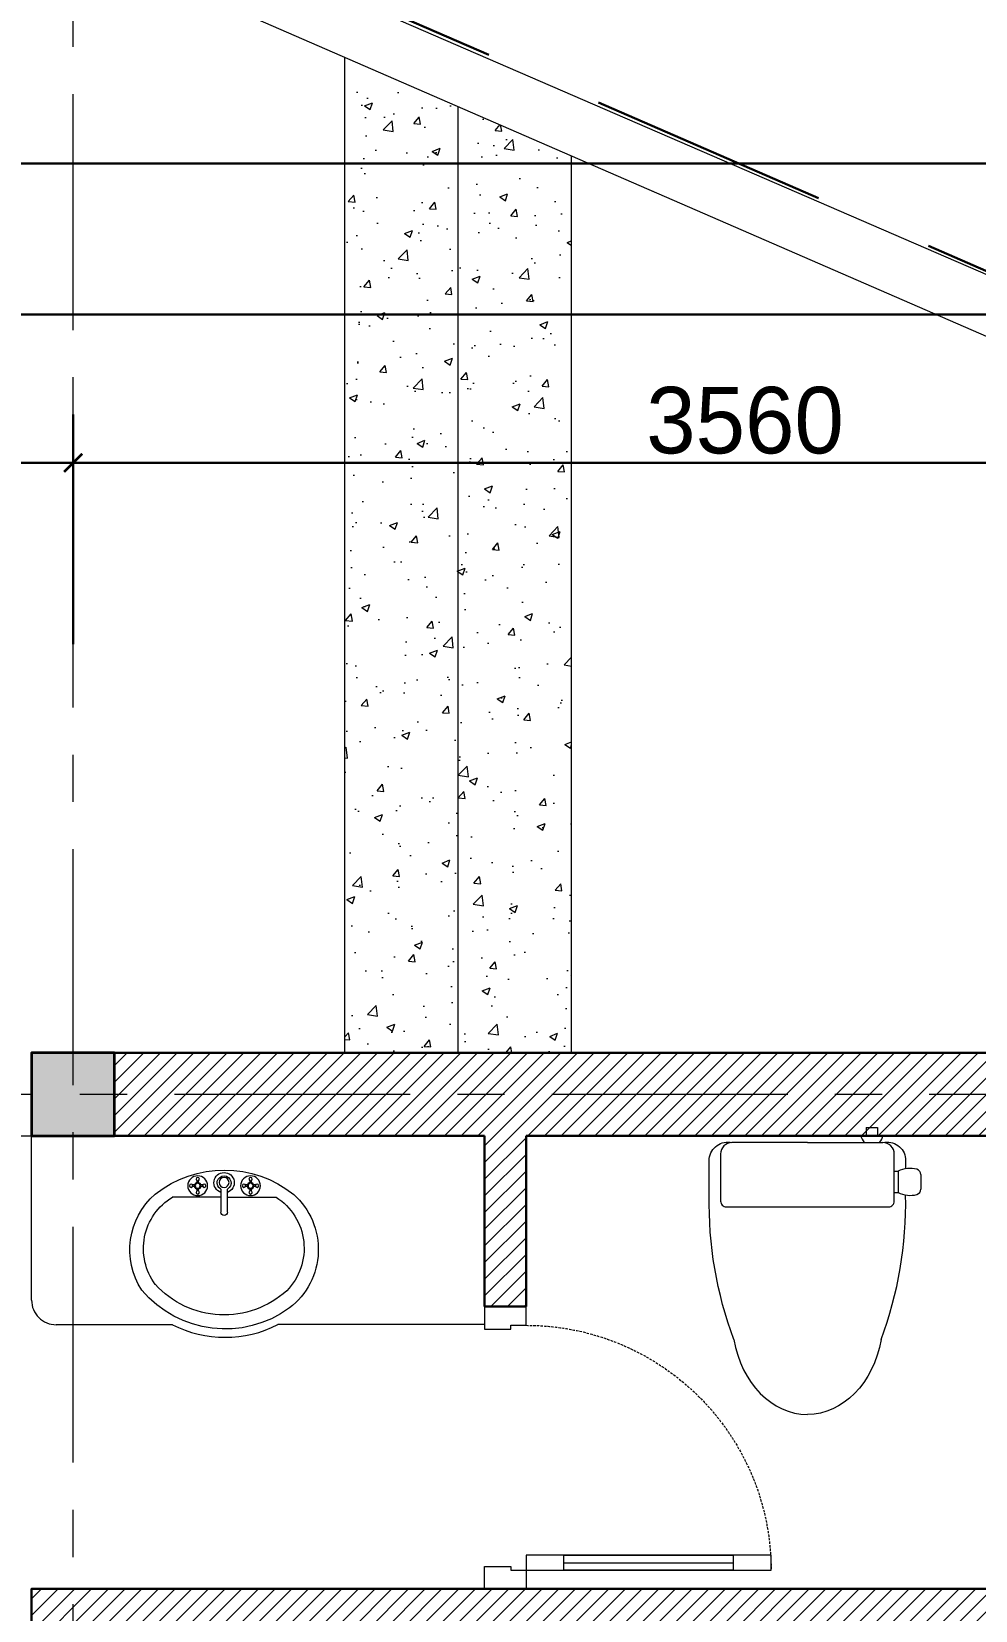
# Model space of a CAD drawing. Header units: millimetres. Extents: x 1832547 to 2001569, y -558009 to -417808.
# Drawn here: x 1894578 to 1897078, y -467462 to -463280 of the extents above; entities that cross this region are included whole.
import ezdxf

# ---------------------------------------------------------------- set-up
doc = ezdxf.new("R2010")
doc.units = ezdxf.units.MM
doc.header["$MEASUREMENT"] = 0
doc.linetypes.add('CENTER', pattern=[2, 1.25, -0.25, 0.25, -0.25])
doc.linetypes.add('HIDDEN', pattern=[9.525, 6.35, -3.175])
doc.layers.get('0').update_dxf_attribs({"linetype": 'CONTINUOUS'})
doc.layers.get('DEFPOINTS').update_dxf_attribs({"linetype": 'CONTINUOUS'})
for name, color, linetype, lineweight in [('CA-noi that', 19, 'CONTINUOUS', 9), ('CA. TUONG', 30, 'CONTINUOUS', 30), ('CA.cot', 2, 'CONTINUOUS', 35), ('CA.dim 08', 8, 'CONTINUOUS', 13), ('CA.noi that 15', 15, 'CONTINUOUS', 9), ('CA.thay 145', 145, 'CONTINUOUS', 18), ('CA.tim 67', 67, 'CENTER', 9), ('CA.vat lieu 08', 8, 'CONTINUOUS', 5), ('NKB-Fur', 25, 'CONTINUOUS', 9), ('NP-CỬA SỔ', 143, 'CONTINUOUS', 15)]:
    doc.layers.add(name, color=color, linetype=linetype, lineweight=lineweight)
doc.styles.get("Standard").update_dxf_attribs({"font": 'roman.shx'})
doc.dimstyles.new('CA 80', dxfattribs={"dimscale": 0.8, "dimtxt": 220, "dimasz": 60, "dimexe": 160, "dimexo": 0, "dimgap": 30, "dimtad": 1, "dimdec": 0, "dimrnd": 5, "dimzin": 0, "dimdsep": 46, "dimtxsty": 'Standard', "dimblk": 'ARCHTICK', "dimcen": 0.09, "dimdle": 160, "dimclrd": 256, "dimclre": 256, "dimclrt": 255, "dimadec": 0, "dimazin": 0, "dimtfac": 1, "dimtdec": 0, "dimtix": 1, "dimtmove": 2, "dimatfit": 3, "dimldrblk": 'DOT', "dimfxl": 600, "dimfxlon": 1, "dimtolj": 1, "dimtzin": 0, "dimarcsym": 0})

# ---------------------------------------------------------------- blocks, each defined once
blk = doc.blocks.new('A$Ce6ee8940')
at = {"layer": 'CA.noi that 15', "ltscale": 0.3}
for p, q in [((209.7, 546.4), (214.9, 546.4)), ((221.2, 552.7), (221.2, 558)), ((225.6, 558), (225.6, 552.7)), ((231.9, 546.4), (237.1, 546.4)), ((349.7, 546.4), (354.9, 546.4)), ((361.2, 552.7), (361.2, 558)), ((365.6, 558), (365.6, 552.7)), ((371.9, 546.4), (377.1, 546.4)), ((284.7, 514.1), (155.6, 514.1)), ((209.7, 542.1), (214.9, 542.1)), ((221.2, 530.5), (221.2, 535.8)), ((225.6, 535.8), (225.6, 530.5)), ((231.9, 542.1), (237.1, 542.1)), ((284.7, 474.3), (284.7, 535.5)), ((302.2, 535.5), (302.2, 474.3)), ((302.2, 514.1), (430.6, 514.1)), ((349.7, 542.1), (354.9, 542.1)), ((361.2, 530.5), (361.2, 535.8)), ((365.6, 535.8), (365.6, 530.5)), ((371.9, 542.1), (377.1, 542.1))]:
    blk.add_line(p, q, dxfattribs=at)
for centre, radius in [((223.4, 544.3), 26.2), ((205.9, 544.3), 4.37), ((223.4, 544.3), 8.75), ((223.4, 544.3), 6.56), ((223.4, 561.8), 4.37), ((240.9, 544.3), 4.37), ((293.4, 553), 13.1), ((363.4, 544.3), 26.2), ((345.9, 544.3), 4.37), ((363.4, 544.3), 8.75), ((363.4, 544.3), 6.56), ((363.4, 561.8), 4.37), ((380.9, 544.3), 4.37), ((223.4, 526.8), 4.38), ((363.4, 526.8), 4.38)]:
    blk.add_circle(centre, radius, dxfattribs=at)
for centre, radius, start, end in [((293, 293), 293, 51.3863, 128.8759), ((293.4, 552.3), 27, 288.9246, 251.0754), ((293.4, 551.9), 18.6, 298.0737, 241.9263), ((238.8, 375.5), 195, 131.6871, 232.5683), ((242.4, 378.8), 160.9, 122.6901, 224.3609), ((347.3, 377.9), 159.7, 323.6288, 58.5884), ((347.8, 374.4), 195.4, 327.0124, 49.0559), ((293.4, 474.3), 8.75, 180.005, 359.995), ((290.7, 453.2), 288.3, 233.7562, 320.0283), ((293.3, 448.2), 246.1, 227.6472, 317.9055)]:
    blk.add_arc(centre, radius, start, end, dxfattribs=at)
blk = doc.blocks.new('A$C69F42894')
at = {"layer": 'CA.noi that 15'}
for p, q in [((124.6, 560), (163.2, 560)), ((115.9, 500), (171.9, 500)), ((115.9, 490), (115.9, 500)), ((171.9, 490), (171.9, 500)), ((0, 415.6), (0, 445.4)), ((0, 445.4), (20, 445.4)), ((20, 401.1), (20, 460)), ((20, 401.1), (20, 460)), ((40, 260), (40, 460)), ((0, 415.6), (20, 415.6)), ((40, 260), (40, 60))]:
    blk.add_line(p, q, dxfattribs=at)
blk.add_lwpolyline([(561.4, 65.1, -0.095238), (179.5, 0), (82.3, 0, -0.448604), (40, 60, 0.414214), (70, 30), (195, 30, 0.414214), (210, 45), (210, 260), (210, 475, 0.414214), (195, 490), (70, 490, 0.414214), (40, 460, -0.448604), (82.3, 520), (108.3, 520)], format="xyb", dxfattribs=at)
for centre, radius, start, end in [((180, 532.3), 71.8, 165.5982, 206.7609), ((124.6, 545), 15, 90, 159.902), ((163.2, 545), 15, 20.098, 90), ((107.8, 532.3), 71.8, 333.2391, 14.4018), ((201.2, -506.1), 1026.3, 69.4513, 91.2127), ((11.7, 416.1), 44.7, 50.7584, 79.3311), ((11.7, 445), 44.7, 280.6689, 309.2416)]:
    blk.add_arc(centre, radius, start, end, dxfattribs=at)
at = {"layer": 'CA.noi that 15', "extrusion": (0, 0, -1)}
blk.add_ellipse((506.7, 260), major_axis=(253.3, 0), ratio=0.788071, start_param=-1.35296, end_param=0, dxfattribs=at)
at = {"layer": 'CA.noi that 15'}
blk.add_ellipse((506.7, 260), major_axis=(253.3, 0), ratio=0.788071, start_param=-1.35296, end_param=0, dxfattribs=at)
blk = doc.blocks.new('w34t45')
at = {"layer": 'CA.noi that 15', "ltscale": 0.7}
for p, q in [((1893288.9, -466640.2), (1893288.9, -466204.7)), ((1893661.8, -466705), (1893353.9, -466705.2)), ((1894489, -466704.7), (1893941.5, -466704.9))]:
    blk.add_line(p, q, dxfattribs=at)
for centre, radius, start, end in [((1893353.9, -466640.2), 65, 180, 270.0285), ((1893801.5, -466430.1), 308.3, 243.0609, 296.9961)]:
    blk.add_arc(centre, radius, start, end, dxfattribs=at)
at = {"layer": 'CA-noi that', "rotation": 270}
blk.add_blockref('A$C69F42894', (1895084.3, -466182.8), dxfattribs=at)
at = {"layer": 'CA.noi that 15', "xscale": -1}
blk.add_blockref('A$Ce6ee8940', (1894092.3, -466881.3), dxfattribs=at)
blk = doc.blocks.new('_ArchTick')
at = {"color": 1, "linetype": 'ByBlock', "const_width": 0.15}
blk.add_lwpolyline([(-0.5, -0.5), (0.5, 0.5)], dxfattribs=at)
blk = doc.blocks.new('*D786')
at = {"layer": 'CA.dim 08', "lineweight": -2, "transparency": 16777216}
for p, q in [((1889778, -464484.7), (1889778, -463900.7)), ((1898248.1, -464484.7), (1898248.1, -463900.7)), ((1889650, -464028.7), (1898376.1, -464028.7))]:
    blk.add_line(p, q, dxfattribs=at)
at = {"layer": 'DEFPOINTS', "color": 0, "transparency": 16777216}
for p in [(1898248.1, -464028.7), (1889778, -464484.7), (1898248.1, -464484.7)]:
    blk.add_point(p, dxfattribs=at)
at = {"layer": 'CA.dim 08', "lineweight": -2, "transparency": 16777216, "xscale": 48, "yscale": 48, "zscale": 48, "rotation": 180}
blk.add_blockref('_ArchTick', (1889778, -464028.7), dxfattribs=at)
at = {"layer": 'CA.dim 08', "lineweight": -2, "transparency": 16777216, "xscale": 48, "yscale": 48, "zscale": 48}
blk.add_blockref('_ArchTick', (1898248.1, -464028.7), dxfattribs=at)
at = {"layer": 'CA.dim 08', "color": 255, "transparency": 16777216, "insert": (1894013, -463916.7), "char_height": 176, "attachment_point": 5}
blk.add_mtext('\\A1;8470', dxfattribs=at)
blk = doc.blocks.new('_DOT')
at = {"color": 1, "linetype": 'ByBlock'}
blk.add_line((-0.5, 0), (-1, 0), dxfattribs=at)
at = {"color": 1, "linetype": 'ByBlock', "const_width": 0.5}
blk.add_lwpolyline([(-0.25, 0, 1), (0.25, 0, 1)], format="xyb", close=True, dxfattribs=at)
blk = doc.blocks.new('*D800')
at = {"layer": 'CA.dim 08', "lineweight": -2, "transparency": 16777216}
for p, q in [((1888688, -464902.1), (1888688, -464294.1)), ((1894688.1, -464902.1), (1894688.1, -464294.1)), ((1888560, -464422.1), (1894816.1, -464422.1))]:
    blk.add_line(p, q, dxfattribs=at)
at = {"layer": 'DEFPOINTS', "color": 0, "transparency": 16777216}
for p in [(1894688.1, -464422.1), (1888688, -464926.4), (1894688.1, -464926.4)]:
    blk.add_point(p, dxfattribs=at)
at = {"layer": 'CA.dim 08', "lineweight": -2, "transparency": 16777216, "xscale": 48, "yscale": 48, "zscale": 48, "rotation": 180}
blk.add_blockref('_ArchTick', (1888688, -464422.1), dxfattribs=at)
at = {"layer": 'CA.dim 08', "lineweight": -2, "transparency": 16777216, "xscale": 48, "yscale": 48, "zscale": 48}
blk.add_blockref('_ArchTick', (1894688.1, -464422.1), dxfattribs=at)
at = {"layer": 'CA.dim 08', "color": 255, "transparency": 16777216, "insert": (1891688, -464310.1), "char_height": 176, "attachment_point": 5}
blk.add_mtext('\\A1;6000', dxfattribs=at)
blk = doc.blocks.new('*D801')
at = {"layer": 'CA.dim 08', "lineweight": -2, "transparency": 16777216}
for p, q in [((1894688.1, -464902.1), (1894688.1, -464294.1)), ((1898248.1, -464902.1), (1898248.1, -464294.1)), ((1894560.1, -464422.1), (1898376.1, -464422.1))]:
    blk.add_line(p, q, dxfattribs=at)
at = {"layer": 'DEFPOINTS', "color": 0, "transparency": 16777216}
for p in [(1898248.1, -464422.1), (1894688.1, -464926.4), (1898248.1, -464926.4)]:
    blk.add_point(p, dxfattribs=at)
at = {"layer": 'CA.dim 08', "lineweight": -2, "transparency": 16777216, "xscale": 48, "yscale": 48, "zscale": 48, "rotation": 180}
blk.add_blockref('_ArchTick', (1894688.1, -464422.1), dxfattribs=at)
at = {"layer": 'CA.dim 08', "lineweight": -2, "transparency": 16777216, "xscale": 48, "yscale": 48, "zscale": 48}
blk.add_blockref('_ArchTick', (1898248.1, -464422.1), dxfattribs=at)
at = {"layer": 'CA.dim 08', "color": 255, "transparency": 16777216, "insert": (1896468.1, -464310.1), "char_height": 176, "attachment_point": 5}
blk.add_mtext('\\A1;3560', dxfattribs=at)
blk = doc.blocks.new('*D803')
at = {"layer": 'CA.dim 08', "lineweight": -2, "transparency": 16777216}
for p, q in [((1888688, -464108.7), (1888688, -463500.7)), ((1898248.1, -464108.7), (1898248.1, -463500.7)), ((1898376.1, -463628.7), (1888560, -463628.7))]:
    blk.add_line(p, q, dxfattribs=at)
at = {"layer": 'DEFPOINTS', "color": 0, "transparency": 16777216}
for p in [(1888688, -463628.7), (1898248.1, -464410.3), (1888688, -464926.4)]:
    blk.add_point(p, dxfattribs=at)
at = {"layer": 'CA.dim 08', "lineweight": -2, "transparency": 16777216, "xscale": 48, "yscale": 48, "zscale": 48, "rotation": 180}
blk.add_blockref('_ArchTick', (1888688, -463628.7), dxfattribs=at)
at = {"layer": 'CA.dim 08', "lineweight": -2, "transparency": 16777216, "xscale": 48, "yscale": 48, "zscale": 48}
blk.add_blockref('_ArchTick', (1898248.1, -463628.7), dxfattribs=at)
at = {"layer": 'CA.dim 08', "color": 255, "transparency": 16777216, "insert": (1893468, -463516.7), "char_height": 176, "attachment_point": 5}
blk.add_mtext('\\A1;9560', dxfattribs=at)
blk = doc.blocks.new('A$Ccce9e104')
at = {"layer": 'CA.vat lieu 08'}
h = blk.add_hatch(color=256, dxfattribs=at)
h.dxf.hatch_style = 1
h.paths.add_polyline_path([(220, 220), (220, 0), (0, 0), (0, 220)])
at = {"layer": 'CA.cot'}
blk.add_lwpolyline([(220, 220), (220, 0), (0, 0), (0, 220)], close=True, dxfattribs=at)
blk = doc.blocks.new('*U78')
blk.add_line((100, -70), (549, -70))
for points in [[(-110, 0), (-110, -60), (-40, -60), (-40, -50), (0, -50), (0, 0)], [(0, -50), (649, -50), (649, -90), (0, -90)], [(100, -50), (100, -90), (549, -90), (549, -50)], [(-110, -749), (-110, -689), (-40, -689), (-40, -699), (0, -699), (0, -749)]]:
    blk.add_lwpolyline(points, close=True)
at = {"linetype": 'HIDDEN'}
blk.add_arc((0, -50), 649, 270, 360, dxfattribs=at)
blk = doc.blocks.new('ƯT5T45')
at = {"layer": 'CA.vat lieu 08'}
h = blk.add_hatch(dxfattribs=at)
h.set_pattern_fill('AR-CONC', color=256, scale=30, double=1)
h.set_pattern_definition([(50, (1895708.27, -465309.68), (215.178, -18.826), [22.5, -247.5]), (355, (1895708.27, -465309.68), (-41.625, 225.658), [18, -198]), (100.451, (1895726.2, -465311.25), (173.553, 206.832), [19.122, -210.343]), (46.184, (1895708.27, -465249.68), (320.172, -49.656), [33.75, -371.25]), (96.636, (1895734.95, -465253.82), (280.4, 292.236), [28.683, -315.514]), (351.184, (1895708.27, -465249.68), (280.4, 292.236), [27, -297]), (21, (1895738.27, -465264.68), (179.072, -120.786), [22.5, -247.5]), (326, (1895738.27, -465264.68), (72.995, 217.545), [18, -198]), (71.451, (1895753.2, -465274.75), (252.067, 96.76), [19.122, -210.343]), (37.5, (1895708.27, -465309.68), (3.648, 99.8682), [0, -195.6, 0, -201, 0, -198.75]), (7.5, (1895708.27, -465309.68), (78.921, 118.3235), [0, -114.6, 0, -191.1, 0, -75.75]), (327.5, (1895641.37, -465309.68), (160.1467, -6.7665), [0, -75, 0, -234, 0, -310.5]), (317.5, (1895611.37, -465309.68), (174.956, 30.0315), [0, -97.5, 0, -155.4, 0, -220.5])])
h.paths.add_polyline_path([(1896008.3, -463608.1), (1895708.3, -463477.7), (1895708.3, -465984.7), (1896008.3, -465984.7)])
h.paths.add_polyline_path([(1895708.3, -463477.7), (1895408.3, -463347.2), (1895408.3, -465984.7), (1895708.3, -465984.7)])
h = blk.add_hatch(dxfattribs=at)
h.set_pattern_fill('ANSI31', color=256, scale=250)
h.set_pattern_definition([(45, (1289.156, 0), (-22.0970869, 22.0970869), [])])
h.paths.add_polyline_path([(1889928, -465984.7), (1888578, -465984.7), (1888578, -470864.7), (1888798, -470864.7), (1888798, -466204.7), (1889928, -466204.7)])
h.paths.add_polyline_path([(1898138.1, -465984.7), (1894798.1, -465984.7), (1894798.1, -466204.7), (1895778.1, -466204.7), (1895778.1, -466656.7), (1895888.1, -466656.7), (1895888.1, -466204.7), (1898138.1, -466204.7)])
h.paths.add_polyline_path([(1899058.1, -467404.7), (1898358.1, -467404.7), (1898358.1, -467138.1), (1898248.1, -467138.1), (1898248.1, -467404.7), (1894578.1, -467404.7), (1894578.1, -469924.7), (1894688.1, -469924.7), (1894688.1, -467514.9), (1899058.1, -467514.9)])
h.paths.add_polyline_path([(1898358.1, -466204.7), (1898248.1, -466204.7), (1898248.1, -466438.4), (1898358.1, -466438.4)])
h.paths.add_polyline_path([(1899058.1, -468224.4), (1898838.1, -468224.4), (1898838.1, -469714.2), (1899058.1, -469714.2)], flags=17)
h.paths.add_polyline_path([(1899058.1, -470313.9), (1898838.1, -470313.9), (1898838.1, -470864.7), (1899058.1, -470864.7)])
h.paths.add_polyline_path([(1898838.1, -470974.7), (1894798.1, -470974.7), (1894798.1, -471084.7), (1898137.7, -471084.7), (1898137.7, -471684.9), (1898357.4, -471684.9), (1898357.4, -471584.7), (1898358.1, -471084.7), (1898838.1, -471084.7)])
h.paths.add_polyline_path([(1898357.4, -473524.6), (1898138.1, -473524.6), (1898138.1, -474124.7), (1898357.4, -474124.7)])
h.paths.add_polyline_path([(1898138.1, -474124.7), (1896847.9, -474124.7), (1896847.9, -474344.7), (1898138.1, -474344.7)])
h.paths.add_polyline_path([(1895248.1, -474124.7), (1894798.1, -474124.7), (1894798.1, -474344.7), (1895248.1, -474344.7)])
h.paths.add_polyline_path([(1894798.1, -475144.4), (1894578.1, -475144.4), (1894578.1, -477164.7), (1894798.1, -477164.7)])
h.paths.add_polyline_path([(1894578.1, -478074.7), (1889830.8, -478074.7), (1889830.8, -478184.7), (1894578.1, -478184.7)])
h.paths.add_polyline_path([(1888795.9, -477054.7), (1888578.4, -477054.9), (1888578.4, -477154.6), (1888578, -477964.7), (1888795.9, -477964.7)])
h.paths.add_polyline_path([(1888798, -478184.7), (1888578, -478184.7), (1888578, -478924.7), (1888798, -478924.7)])
h.paths.add_polyline_path([(1888798, -480724.6), (1888577.9, -480724.6), (1888577.9, -481464.7), (1888798, -481464.7)])
h.paths.add_polyline_path([(1894578.1, -481464.7), (1893178.1, -481464.7), (1893178.1, -479284.6), (1893068.1, -479284.6), (1893068.1, -481464.7), (1888798, -481464.7), (1888798, -481684.7), (1894578.1, -481684.7)])
h.paths.add_polyline_path([(1894798.1, -480284.7), (1894578.1, -480284.7), (1894578.1, -481464.7), (1894798.1, -481464.7)])
h.paths.add_polyline_path([(1894798.1, -479284.6), (1894578.1, -479284.6), (1894578.1, -479584.3), (1894798.1, -479584.3)])
h.paths.add_polyline_path([(1894578.1, -479284.6), (1893928.1, -479284.6), (1893928.1, -479394.6), (1894578.1, -479394.6)])
at = {"color": 12, "linetype": 'HIDDEN', "ltscale": 100, "true_color": 0xc20013}
blk.add_lwpolyline([(1891185.5, -461351.6), (1894333.3, -462708.1), (1900609.2, -465437), (1901812.3, -465960.1), (1899116.1, -474208.4), (1896657.5, -481699.9), (1886871.6, -481674.8), (1887136.8, -475409), (1882953.7, -475534.1), (1882856.2, -475529.4)], dxfattribs=at)
at = {"layer": 'CA. TUONG'}
for points in [[(1894798.1, -465984.7), (1894798.1, -466204.7)], [(1898138.1, -465984.7), (1894798.1, -465984.7)], [(1895778.1, -466204.7), (1894798.1, -466204.7)], [(1895888.1, -466204.7), (1895888.1, -466656.7), (1895778.1, -466656.7), (1895778.1, -466204.7)], [(1898138.1, -466204.7), (1895888.1, -466204.7)], [(1894578.1, -469924.7), (1894578.1, -467404.7), (1898248.1, -467404.7)]]:
    blk.add_lwpolyline(points, dxfattribs=at)
at = {"layer": 'CA.thay 145'}
for points in [[(1890818.3, -461351.6), (1901628.4, -466051.6), (1896551.7, -481534.7), (1894798.1, -481534.7)], [(1891170.7, -461351.6), (1901812.3, -465960.1), (1896663.5, -481684.7), (1894798.1, -481684.7)], [(1895408.3, -465984.7), (1895408.3, -463347.2)], [(1895708.3, -465984.7), (1895708.3, -463477.7)], [(1896008.3, -465984.7), (1896008.3, -463608.1)]]:
    blk.add_lwpolyline(points, dxfattribs=at)
at = {"layer": 'CA.tim 67', "ltscale": 500}
for p, q in [((1894688.1, -483070.4), (1894688.1, -461351.6)), ((1877956.3, -466094.7), (1906135.3, -466094.7))]:
    blk.add_line(p, q, dxfattribs=at)
at = {"layer": 'NP-CỬA SỔ'}
blk.add_lwpolyline([(1889928, -466204.7), (1894578.1, -466204.7)], dxfattribs=at)
at = {"layer": 'CA.cot', "xscale": -1, "rotation": 90}
blk.add_blockref('A$Ccce9e104', (1894798.1, -465984.7), dxfattribs=at)
at = {"layer": 'NKB-Fur', "xscale": -1, "rotation": 180}
blk.add_blockref('*U78', (1895888.1, -467405.7), dxfattribs=at)
at = {"layer": 'CA.dim 08'}
dim = blk.add_linear_dim(base=(1888688, -463628.7), p1=(1898248.1, -464410.3), p2=(1888688, -464926.4), angle=180, dimstyle='CA 80', dxfattribs=at)
dim.commit()
dim.dimension.update_dxf_attribs({"geometry": '*D803', "text_midpoint": (1893468, -463516.7)})
for base, p1, p2, picture, middle in [((1898248.1, -464028.7), (1889778, -464484.7), (1898248.1, -464484.7), '*D786', (1894013, -463916.7)), ((1894688.1, -464422.1), (1888688, -464926.4), (1894688.1, -464926.4), '*D800', (1891688, -464310.1)), ((1898248.1, -464422.1), (1894688.1, -464926.4), (1898248.1, -464926.4), '*D801', (1896468.1, -464310.1))]:
    dim = blk.add_linear_dim(base=base, p1=p1, p2=p2, dimstyle='CA 80', dxfattribs=at)
    dim.commit()
    dim.dimension.update_dxf_attribs({"geometry": picture, "text_midpoint": middle})

msp = doc.modelspace()

# ---------------------------------------------------------------- block references
at = {"layer": 'CA. TUONG'}
msp.add_blockref('ƯT5T45', (0, 0), dxfattribs=at)
at = {"layer": 'CA.noi that 15'}
msp.add_blockref('w34t45', (1289.2, 0), dxfattribs=at)

doc.saveas('drawing.dxf')
